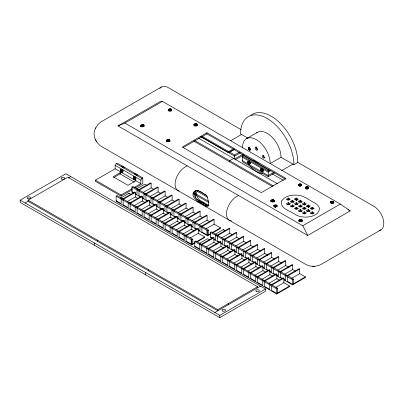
<?xml version="1.0" encoding="UTF-8"?>
<svg xmlns="http://www.w3.org/2000/svg" width="404" height="404" viewBox="0 0 404 404"><rect width="100%" height="100%" fill="white"/><g stroke="black" fill="none" stroke-linecap="round" stroke-linejoin="round"><path stroke-width="0.61" d="M190.193 237.971L198.278 233.305L204.651 236.981L204.631 237.542L197.137 241.865M206.005 228.846L214.09 224.175L220.458 227.856L220.438 228.412L212.413 233.047M120.377 169.705C121.67 176.553 124.972 167.912 120.377 169.705L121.367 169.135M133.224 177.119C134.512 183.972 137.82 175.331 133.224 177.119L134.709 176.265M248.43 148.308C251.197 145.43 250.541 153.853 248.43 148.308L249.455 147.46L248.465 148.031M247.692 161.999C250.929 158.353 250.576 169.008 247.692 161.999L249.667 160.858M260.535 169.412C263.777 165.771 263.423 176.422 260.535 169.412L262.019 168.559M193.046 193.491L192.986 195.284L193.506 196.869L196.324 200.303L206.262 206.313L207.883 206.454L208.605 204.964L208.605 202L207.196 196.697L206.262 195.289L202.106 192.592L197.773 190.39C195.783 190.132 193.662 191.344 193.087 193.294M140.809 125.664C145.041 121.649 145.041 129.679 140.809 125.664L140.809 126.805M168.251 109.595C170.907 114.175 173.771 106.338 168.251 109.595L168.251 110.736M166.559 140.233C169.22 144.814 172.079 136.981 166.559 140.233L166.559 141.375M193.94 124.427C196.597 129.007 199.46 121.17 193.94 124.427L193.94 125.568M270.892 200.47C273.553 205.05 276.412 197.218 270.892 200.47L270.892 201.611M298.273 184.663C300.93 189.244 303.793 181.406 298.273 184.663L298.273 185.805L299.96 185.057L301.647 185.805L301.647 184.663M305.323 187.431C307.984 192.006 310.843 184.173 305.323 187.431L305.323 188.572L307.01 187.825L308.696 188.572L308.696 187.431M298.899 220.231C301.561 224.811 304.419 216.973 298.899 220.231L298.899 221.372M330.522 201.975C333.179 206.555 336.042 198.718 330.522 201.975L330.522 203.116L332.209 202.369L333.896 203.116L333.896 201.975M95.824 127.735C91.769 133.997 95.248 142.203 100.914 146.132L306.439 264.787C310.802 266.812 316.049 266.812 320.412 264.787L380.906 229.861M95.536 128.265L97.844 124.745L100.914 121.927L161.408 87.001M142.814 177.891L141.829 178.462L140.839 180.174L140.839 183.598L115.15 168.766L115.15 165.342L116.14 163.63L117.125 163.059L142.814 177.891L142.814 183.598L135.209 187.991M273.882 205.439C274.624 210.312 280.457 203.131 273.882 205.439L273.882 206.58L275.392 206.075L276.907 206.58L276.907 205.439M192.794 243.829L191.784 244.955L116.14 201.283L116.14 196.147L117.125 195.576L192.794 239.264L192.794 243.829L194.95 242.582M210.757 233.456L208.6 234.699L207.595 235.83L198.344 230.487M195.98 190.37C189.728 194.95 199.015 201.374 202.919 202.97M302.101 219.988L302.101 221.129L300.591 220.624L299.076 221.129L299.076 219.988M118.003 125.917L160.489 101.384L162.469 101.384L340.325 204.071L350.202 210.918L307.717 235.446L118.003 125.917L124.917 123.063L162.469 101.384M20.2 200.137L65.872 173.765L265.468 289.001L265.468 291.284L219.796 317.65L20.2 202.419L20.2 200.137L219.796 315.373L265.468 289.001M28.103 200.137L217.817 309.666L217.817 310.807L28.103 201.278L28.103 200.137L67.847 177.189L257.56 286.719L257.56 287.86M25.139 202.99L28.103 201.278M68.342 178.048L70.811 176.619M132.492 189.562L121.079 196.147L95.389 181.315L95.389 180.174L115.15 168.766M121.326 166.625L122.311 166.054M122.558 167.342L123.548 166.771M123.796 168.054L124.785 167.483M120.377 170.443L121.862 169.589M120.503 170.857L121.983 170.003M120.7 171.266L122.675 170.124L122.932 170.498L120.953 171.639M121.251 171.958L123.23 170.816M121.892 172.326L122.882 171.756M122.19 172.351L123.18 171.786M113.706 177.588L120.089 173.902L121.079 172.19L113.176 176.75L127.997 185.31L135.901 180.745M134.168 174.043L135.158 173.473M206.929 132.759L182.229 147.021L261.277 192.663L285.976 178.401L206.929 132.759L206.929 133.901L285.436 179.23M135.406 174.755L136.395 174.185M183.305 147.546L206.929 133.901M133.35 176.846L134.335 176.275M136.643 175.467L137.628 174.897M133.224 177.861L135.199 176.72M133.35 178.275L135.325 177.134L135.522 177.543L133.542 178.684M133.8 179.058L135.774 177.917L136.072 178.23L134.098 179.371M134.739 179.74L135.724 179.169M135.037 179.77L136.022 179.199M133.578 193.097L131.946 192.153L131.946 187.022L132.936 186.451L208.6 230.134L208.6 234.699M95.389 180.174L121.079 195.006L132.295 188.532M133.896 187.607L140.839 183.598M120.362 198.273L128.982 193.294L131.058 194.496M136.709 188.835L144.794 184.168L146.869 185.365M127.23 201.616L135.315 196.95L135.315 192.385L123.457 199.233L123.134 200.187L123.134 204.752L128.174 207.661L128.174 203.096L129.825 202.909L141.683 196.066L142.309 196.425L142.309 200.99L133.689 205.969M143.041 192.491L151.121 187.825L151.121 183.259L139.264 190.107L138.946 191.062L138.946 195.622L140.961 196.788M187.168 165.847L184.971 167.115A13.973 8.07 -60 0 0 175.619 180.26A13.973 8.07 -60 0 0 178.957 191.052M230.734 140.698L241.516 134.471M142.309 196.425L130.452 203.273L130.128 204.227L130.128 208.792L135.168 211.701L135.168 207.136L136.825 206.949L148.682 200.106L149.308 200.465L149.308 205.03L140.683 210.009M150.036 196.531L158.121 191.865L158.121 187.299L146.263 194.142L145.94 195.097L145.94 199.662L147.955 200.828M246.556 138.638L257.424 132.361M202.177 136.289L228.669 151.586L233.456 148.823M234.3 149.364L229.558 152.101L234.598 155.01L239.34 152.273M200.833 136.658L228.669 152.727L234.522 149.349M149.308 200.465L137.451 207.313L137.128 208.267L137.128 212.827L142.168 215.741L142.168 211.176L143.819 210.989L155.676 204.141L156.303 204.505L156.303 209.07L148.218 213.736M157.03 200.571L165.115 195.9L165.115 191.339L153.257 198.182L152.934 199.137L152.934 203.702L154.949 204.868M248.561 147.814L249.551 147.243M240.395 152.803L234.598 156.151L200.929 136.698M248.465 148.621L249.455 148.051L249.419 147.738M248.561 148.955L249.551 148.384L249.455 148.051M248.637 149.106L249.627 148.536M248.723 149.278L249.707 148.712L250.662 149.556L249.677 150.126M233.608 158.434L229.659 160.716L229.659 161.858M248.925 149.581L249.914 149.01M249.162 149.833L250.152 149.263M249.419 150.02L250.409 149.45M242.501 154.439L234.598 159.004L234.598 155.01M249.914 150.152L250.899 149.581M156.303 204.505L144.445 211.353L144.122 212.307L144.122 216.867L149.162 219.776L149.162 215.216L150.813 215.029L162.671 208.181L163.297 208.545L163.297 213.11L154.676 218.084M164.029 204.611L172.114 199.94L172.114 195.379L160.257 202.222L159.934 203.177L159.934 207.742L164.973 210.651L164.973 206.085L166.625 205.899L178.482 199.056L179.108 199.414L179.108 203.98L171.023 208.646M235.128 159.838L243.491 155.01M274.659 172.952L268.195 176.689L242.501 161.858L242.501 156.151L244.117 155.217M163.297 208.545L151.439 215.388L151.121 216.342L151.121 220.907L156.156 223.816L156.156 219.256L157.812 219.069L169.67 212.221L170.296 212.585L170.296 217.145L161.671 222.124M179.108 199.414L167.251 206.262L166.928 207.217L166.928 211.782L168.943 212.943M247.733 161.656L248.723 161.085M247.733 162.393L249.707 161.252L249.834 161.666L247.854 162.807M248.051 163.216L250.026 162.075L250.283 162.448L248.309 163.59M248.606 163.903L250.086 163.049M248.925 164.135L250.409 163.282M249.243 164.271L250.233 163.701M170.296 212.585L158.439 219.428L158.116 220.382L158.116 224.947L163.155 227.856L163.155 223.291L164.807 223.109L176.664 216.261L177.29 216.625L177.29 221.185L169.205 225.856M178.018 212.686L186.103 208.02L186.103 203.454L174.245 210.302L173.927 211.257L173.927 215.822L175.942 216.983M199.046 200.677L197.773 201.409L206.262 206.313L207.53 205.575L208.656 205.853M177.29 216.625L165.433 223.468L165.11 224.422L165.11 228.987L170.15 231.896L170.15 227.331L171.806 227.144L183.663 220.301L184.29 220.66L184.29 225.225L176.205 229.891M185.017 216.726L193.102 212.06L193.102 207.494L181.244 214.342L180.921 215.297L180.921 219.857L185.961 222.771L185.961 218.205L187.613 218.019L199.47 211.171L200.096 211.534L200.096 216.1L192.011 220.766M260.701 168.796L261.691 168.226M260.575 169.069L262.06 168.216M379.406 230.416A13.973 8.07 60 0 0 383.376 219.907A13.973 8.07 60 0 0 373.917 206.353L297.834 162.428L293.885 164.706L281.038 157.292L270.17 163.564A19.564 11.297 60 0 0 256.338 139.607A19.564 11.297 60 0 0 242.501 147.591M260.575 169.806L262.555 168.665M260.701 170.22L262.676 169.084L262.873 169.488L260.898 170.629M261.151 171.008L263.13 169.867M261.449 171.321L263.428 170.18M261.772 171.554L263.251 170.7M262.09 171.69L263.08 171.119M262.388 171.72L263.378 171.15M242.501 156.151L268.195 170.983L269.811 170.049M270.887 170.569L268.195 172.124L242.501 157.292M184.29 220.66L172.432 227.508L172.109 228.462L172.109 233.027L177.149 235.936L177.149 231.371L178.8 231.184L190.658 224.341L191.284 224.7L191.284 229.265L182.659 234.244M200.096 211.534L188.239 218.382L187.916 219.337L187.916 223.897L189.931 225.063M273.584 172.437L268.195 175.548L242.501 160.716M238.552 195.511L236.355 196.778A13.973 8.07 -60 0 0 226.998 209.923A13.973 8.07 -60 0 0 230.341 220.715M281.578 170.67L292.895 164.135M191.284 224.7L179.427 231.548L179.103 232.502L179.103 237.067L184.143 239.976L184.143 235.411L185.795 235.224L197.652 228.376L198.278 228.74L198.278 233.305M199.01 224.806L207.095 220.14L207.095 215.574L195.238 222.417L194.915 223.372L194.915 227.937L196.93 229.103M198.278 228.74L186.421 235.588L186.098 236.542L186.098 241.102L191.137 244.016L191.137 239.451M214.09 224.175L214.09 219.614L202.232 226.457L201.909 227.412L201.909 231.977L206.949 234.886L206.949 230.32M275.801 287.396L283.886 282.729L289.592 286.022L289.592 286.593L276.745 294.011L194.748 246.667L194.748 241.536L195.738 240.966L277.735 288.305L277.735 292.87M212.201 238.486L210.56 237.542L210.56 232.406L211.544 231.835L293.546 279.179L293.546 283.739M196.566 241.648L204.651 236.981M212.373 232.522L220.458 227.856M194.996 243.102L191.784 244.955L191.784 239.825L116.14 196.147M210.807 233.977L207.595 235.83L207.595 230.694L131.946 187.022M199.51 243.349L207.595 238.683L209.671 239.88M215.322 234.224L223.402 229.553L225.477 230.75M205.843 247.006L213.923 242.334L213.923 237.774L202.066 244.617L201.748 245.571L201.748 250.137L206.782 253.045L206.782 248.48L208.439 248.298L220.296 241.451L220.922 241.814L220.922 246.374L212.837 251.046M221.65 237.875L229.735 233.209L229.735 228.644L217.877 235.492L217.554 236.446L217.554 241.011L219.569 242.173M288.37 198.036L286.391 199.172L288.37 200.313L290.345 199.172L288.37 198.036L288.37 199.177L289.355 199.748M286.885 200.031L288.37 199.177M288.37 202.596L286.391 203.737L288.37 204.879L290.345 203.737L288.37 202.596L288.37 203.737L286.885 204.596M292.319 200.313L290.345 201.455L292.319 202.596L294.294 201.455L292.319 200.313L292.319 201.455L293.804 202.313M296.273 200.313L298.248 199.172L296.273 198.036L294.294 199.172L296.834 200.637M220.922 241.814L209.065 248.657L208.742 249.611L208.742 254.177L213.782 257.085L213.782 252.52L215.433 252.333L227.29 245.491L227.917 245.849L227.917 250.414L219.832 255.081M228.649 241.915L236.729 237.249L236.729 232.684L224.871 239.532L224.553 240.486L224.553 245.051L226.568 246.213M290.84 202.313L292.319 201.455M295.284 199.743L296.273 199.172L296.273 198.036M292.319 204.879L290.345 206.02L292.319 207.161L294.294 206.02L292.319 204.879L292.319 206.02L290.84 206.873M296.273 202.596L294.294 203.737L296.273 204.879L298.248 203.737L296.273 202.596L296.273 203.737L297.753 204.596M300.223 200.313L298.248 201.455L300.223 202.596L302.202 201.455L300.223 200.313L300.223 201.455L298.743 202.313M295.284 204.308L296.273 203.737M227.917 245.849L216.059 252.697L215.736 253.651L215.736 258.217L220.776 261.125L220.776 256.56L222.432 256.373L234.29 249.531L234.916 249.889L234.916 254.454L226.831 259.121M235.643 245.955L243.728 241.289L243.728 236.724L231.871 243.572L231.548 244.526L231.548 249.086L233.562 250.253M296.395 207.232L294.42 208.373L296.395 209.514L298.369 208.373L296.395 207.232L296.395 208.373L297.384 208.944M300.349 204.949L298.369 206.091L300.349 207.232L302.323 206.091L300.349 204.949L300.349 206.091L301.828 206.944M304.298 204.949L306.272 203.808L304.298 202.667L302.323 203.808L304.454 205.04M295.405 208.944L296.395 208.373M299.359 206.661L300.349 206.091M302.818 204.661L304.298 203.808L305.783 204.661M300.349 209.514L298.369 210.656L300.349 211.797L302.323 210.656L300.349 209.514L300.349 210.656L301.828 211.509M304.298 207.232L302.323 208.373L304.298 209.514L306.272 208.373L304.298 207.232L304.298 208.373L303.308 208.944M308.252 207.232L310.227 206.091L308.252 204.949L306.272 206.091L308.813 207.555M298.864 211.509L300.349 210.656M306.767 206.944L308.252 206.091L308.252 204.949M234.916 249.889L223.059 256.737L222.735 257.691L222.735 262.257L227.775 265.165L227.775 260.6L229.427 260.413L241.284 253.571L241.91 253.929L241.91 258.494L233.825 263.161M242.637 249.995L250.722 245.329L250.722 240.764L238.865 247.607L238.542 248.561L238.542 253.126L240.562 254.293M304.298 211.797L302.323 212.933L304.298 214.075L306.272 212.933L304.298 211.797L304.298 212.933L305.783 213.792M308.252 209.514L306.272 210.656L308.252 211.797L310.227 210.656L308.252 209.514L308.252 210.656L306.767 211.509M312.201 207.232L310.227 208.373L312.201 209.514L314.181 208.373L312.201 207.232L312.201 208.373L311.216 208.944M303.308 213.504L304.298 212.933M312.201 211.797L310.227 212.933L312.201 214.075L314.181 212.933L312.201 211.797L312.201 212.933L310.721 213.792M241.91 253.929L230.053 260.777L229.73 261.731L229.73 266.292L234.769 269.205L234.769 264.64L236.421 264.453L248.278 257.606L248.904 257.969L248.904 262.534L240.824 267.201M249.637 254.035L257.722 249.364L257.722 244.804L245.864 251.647L245.541 252.601L245.541 257.166L247.556 258.333M124.917 123.063L302.778 225.75L340.325 204.071M248.904 257.969L237.047 264.817L236.729 265.771L236.729 270.332L241.764 273.24L241.764 268.68L243.42 268.493L255.278 261.646L255.904 262.009L255.904 266.574L247.819 271.241M256.631 258.075L264.716 253.404L264.716 248.844L252.859 255.687L252.535 256.641L252.535 261.206L254.55 262.368M255.904 262.009L244.046 268.852L243.723 269.806L243.723 274.372L248.763 277.28L248.763 272.72L250.414 272.533L262.272 265.686L262.898 266.049L262.898 270.609L254.813 275.281M263.625 262.11L271.71 257.444L271.71 252.879L259.853 259.727L259.535 260.681L259.535 265.246L261.55 266.408M262.898 266.049L251.041 272.892L250.717 273.846L250.717 278.412L255.757 281.32L255.757 276.755L257.414 276.573L269.271 269.726L269.897 270.089L269.897 274.649L261.812 279.321M270.624 266.15L278.709 261.484L278.709 256.919L266.852 263.767L266.529 264.721L266.529 269.286L268.544 270.448M269.897 270.089L258.04 276.932L257.717 277.886L257.717 282.452L262.757 285.36L262.757 280.795L264.408 280.608L276.265 273.766L276.892 274.124L276.892 278.689L268.806 283.356M277.619 270.19L285.704 265.524L285.704 260.959L273.846 267.807L273.523 268.761L273.523 273.321L275.538 274.488M276.892 274.124L265.034 280.972L264.711 281.926L264.711 286.492L269.751 289.4L269.751 284.835L271.402 284.648L283.26 277.806L283.886 278.164L283.886 282.729M284.618 274.23L292.703 269.564L292.703 264.999L280.846 271.847L280.522 272.801L280.522 277.361L282.537 278.528M217.817 309.666L257.56 286.719M214.852 312.519L260.524 286.148M272.028 285.012L283.886 278.164M287.84 275.881L299.697 269.039L299.697 273.604L291.612 278.27M194.748 241.536L276.745 288.875L277.735 288.305M210.56 232.406L292.557 279.75L293.546 279.179M289.592 286.022L276.745 293.44L271.705 290.532L271.705 285.966M283.81 279.831L292.557 284.881L305.404 277.467L305.404 276.897L292.557 284.31L287.517 281.401L287.517 276.836M207.595 230.694L208.6 230.134M191.784 239.825L192.794 239.264M195.42 193.077L193.864 193.93L208.585 202.424M313.428 266.322L314.615 266.276M312.236 266.276L312.822 266.297M258.196 163.181L253.545 160.479A1.747 1.01 60 0 1 253.247 160.166M203.919 203.545L207.53 205.575L196.455 199.182M241.218 129.74L168.397 87.693A13.973 8.07 60 0 0 159.838 88.461M247.98 138.208L240.526 133.901A37.729 21.781 60 0 1 267.206 118.498A37.729 21.781 60 0 1 293.885 164.706M348.026 209.656L350.202 210.918M268.584 170.069L244.092 155.924L243.733 154.853M272.079 173.796L283.446 180.361M198.783 138.325L277.336 183.679M194.804 140.592L273.387 185.961M295.743 198.869L297.753 200.031M300.101 201.384L301.707 202.313M307.727 205.787L309.732 206.944M312.08 208.302L313.191 208.944M193.713 141.102L272.291 186.471M304.298 208.373L305.288 208.944M308.252 210.656L309.732 211.509M312.201 212.933L313.191 213.504M288.37 203.737L289.85 204.596M292.319 206.02L293.309 206.59M197.773 190.39L206.262 195.289M196.788 191.052L207.722 197.364M193.612 192.642L208.918 201.48M151.121 183.259L150.495 182.896L138.638 189.744L136.986 189.931L136.986 194.496L134.971 193.329M158.121 187.299L157.494 186.936L145.637 193.784L143.981 193.971L143.981 198.531L141.966 197.369M165.115 191.339L164.489 190.976L152.631 197.824L150.98 198.011L150.98 202.571L149.465 201.697M172.114 195.379L171.488 195.016L159.631 201.864L157.974 202.045L157.974 206.611L155.959 205.449M186.103 203.454L185.476 203.096L173.619 209.939L171.968 210.125L171.968 214.691L170.458 213.817M193.102 207.494L192.476 207.136L180.618 213.979L178.962 214.165L178.962 218.731L176.947 217.564M207.095 215.574L206.469 215.211L194.612 222.059L192.955 222.245L192.955 226.806L190.941 225.644M214.09 219.614L213.463 219.251L201.606 226.099L199.955 226.285L199.955 230.846L197.935 229.684M229.735 228.644L229.108 228.285L217.251 235.128L215.6 235.315L215.6 239.88L214.085 239.006M236.729 232.684L236.103 232.325L224.245 239.168L222.594 239.355L222.594 243.92L220.579 242.754M243.728 236.724L243.102 236.36L231.245 243.208L229.588 243.395L229.588 247.96L227.573 246.793M250.722 240.764L250.096 240.4L238.239 247.248L236.587 247.435L236.587 251.995L234.572 250.833M257.722 244.804L257.096 244.44L245.238 251.288L243.582 251.475L243.582 256.035L241.567 254.874M264.716 248.844L264.09 248.48L252.232 255.328L250.581 255.51L250.581 260.075L248.561 258.913M271.71 252.879L271.084 252.52L259.227 259.363L257.575 259.55L257.575 264.115L255.56 262.954M278.709 256.919L278.083 256.56L266.226 263.403L264.57 263.59L264.57 268.155L262.555 266.988M285.704 260.959L285.078 260.6L273.22 267.443L271.569 267.63L271.569 272.195L269.554 271.028M292.703 264.999L292.077 264.635L280.219 271.483L278.563 271.67L278.563 276.235L276.548 275.068M299.697 269.039L299.071 268.675L287.214 275.523L285.562 275.71L285.562 280.27L284.047 279.401M116.14 163.63L141.829 178.462M115.15 165.342L140.839 180.174M151.121 187.825L153.778 189.355M158.121 191.865L160.772 193.395M165.115 195.9L167.771 197.435M172.114 199.94L174.765 201.475M179.108 203.98L181.765 205.515M186.103 208.02L188.759 209.55M193.102 212.06L195.753 213.59M200.096 216.1L202.752 217.63M207.095 220.14L209.747 221.67M229.735 233.209L232.391 234.744M236.729 237.249L239.385 238.779M243.728 241.289L246.379 242.819M250.722 245.329L253.379 246.859M257.722 249.364L260.373 250.899M264.716 253.404L267.902 255.242M271.71 257.444L274.366 258.979M278.709 261.484L281.361 263.014M285.704 265.524L288.89 267.362M292.703 269.564L295.354 271.094M299.697 273.604L305.404 276.897M134.381 182.154L120.089 173.902L120.089 172.761M135.315 192.385L134.689 192.026L122.831 198.869L121.175 199.056L121.175 203.621L116.14 200.712M213.923 237.774L213.297 237.411L201.439 244.258L199.788 244.445L199.788 249.005L194.748 246.097M131.946 191.587L133.961 192.748M210.56 236.971L212.575 238.133M135.214 194.041L140.653 197.182M141.743 197.809L147.187 200.955M149.364 202.207L154.262 205.035M155.893 205.979L161.337 209.121M162.969 210.065L168.412 213.206M170.044 214.15L175.488 217.291M177.119 218.236L182.563 221.377M184.194 222.316L189.092 225.144M190.723 226.088L196.167 229.23M213.837 239.436L219.306 242.592M220.948 243.536L225.866 246.379M227.502 247.324L233.517 250.798M234.613 251.429L240.077 254.586M241.718 255.53L247.182 258.686M248.824 259.636L254.293 262.787M255.384 263.418L261.398 266.892M263.039 267.837L267.958 270.68M269.599 271.624L275.063 274.781M276.705 275.73L282.169 278.886M135.315 196.95L137.966 198.485M142.309 200.99L144.965 202.52M149.308 205.03L151.96 206.56M156.303 209.07L158.959 210.6M163.297 213.11L165.953 214.64M170.296 217.145L172.947 218.68M177.29 221.185L179.947 222.72M184.29 225.225L186.941 226.76M191.284 229.265L193.94 230.795M213.923 242.334L216.579 243.87M220.922 246.374L223.574 247.91M227.917 250.414L230.573 251.95M234.916 254.454L237.567 255.984M241.91 258.494L244.566 260.024M248.904 262.534L251.561 264.065M255.904 266.574L258.555 268.104M262.898 270.609L265.554 272.144M269.897 274.649L272.549 276.185M276.892 278.689L279.548 280.224M96.096 140.844L96.728 141.855M95.536 139.794L95.814 140.309M302.778 225.75L307.717 235.446M249.551 148.384L249.707 148.712M122.478 169.715L122.675 170.124M333.719 201.732L333.719 202.874M333.441 201.525L333.441 202.667M333.083 201.364L333.083 203.646M332.659 201.263L332.659 203.545M332.209 201.227L332.209 203.51M331.755 201.263L331.755 203.545M331.336 201.364L331.336 203.646M330.972 201.525L330.972 202.667M330.694 201.732L330.694 202.874M308.525 187.183L308.525 188.325M308.247 186.976L308.247 188.118M307.883 186.815L307.883 189.097M307.464 186.714L307.464 188.996M307.01 186.683L307.01 188.961M306.56 186.714L306.56 188.996M306.136 186.815L306.136 189.097M305.777 186.976L305.777 188.118M305.5 187.183L305.5 188.325M304.298 202.667L304.298 203.808M302.278 220.231L302.278 221.372M301.823 219.781L301.823 220.922M301.475 184.421L301.475 185.562M301.465 219.619L301.465 220.761M301.197 184.214L301.197 185.355M301.041 219.518L301.041 221.801M300.834 184.052L300.834 185.194M300.591 219.483L300.591 221.766M300.414 183.951L300.414 186.234M300.137 219.518L300.137 221.801M299.96 183.916L299.96 186.199M299.718 219.619L299.718 220.761M299.51 183.951L299.51 186.234M299.354 219.781L299.354 220.922M299.086 184.052L299.086 185.194M298.723 184.214L298.723 185.355M298.45 184.421L298.45 185.562M292.557 279.75L292.557 284.881M277.078 205.681L277.078 206.823M276.745 288.875L276.745 294.011M276.629 205.232L276.629 206.373M276.265 205.07L276.265 206.212M275.846 204.969L275.846 207.252M275.392 204.934L275.392 207.217M274.942 204.969L274.942 207.252M274.518 205.07L274.518 206.212M274.266 200.47L274.266 201.611M274.159 205.232L274.159 206.373M274.094 200.227L274.094 201.939M273.816 200.02L273.816 201.732M273.452 199.859L273.452 201.571M273.033 199.758L273.033 202.04M272.579 199.722L272.579 202.005M272.129 199.758L272.129 202.04M271.705 199.859L271.705 201.571M271.347 200.02L271.347 201.732M271.069 200.227L271.069 201.939M268.195 170.983L268.195 176.689M228.669 151.586L228.669 152.727M228.194 303.677L228.194 304.818M223.402 229.553L223.402 230.123M219.796 315.373L219.796 317.65M203.288 202.182L203.288 203.126M197.314 124.427L197.314 125.568M197.142 124.185L197.142 125.326M196.864 123.978L196.864 125.689M196.501 123.816L196.501 126.099M196.081 123.715L196.081 125.998M195.627 123.68L195.627 125.962M195.42 190.612L195.42 197.97M195.177 123.715L195.177 125.998M194.753 123.816L194.753 126.099M194.39 123.978L194.39 125.689M194.117 124.185L194.117 125.326M171.624 109.595L171.624 110.736M171.447 109.353L171.447 111.065M171.17 109.146L171.17 110.858M170.811 108.984L170.811 110.696M170.387 108.883L170.387 111.166M169.938 108.848L169.938 111.13M169.933 140.233L169.933 141.375M169.761 139.991L169.761 141.703M169.483 108.883L169.483 111.166M169.483 139.784L169.483 141.496M169.064 108.984L169.064 110.696M169.119 139.622L169.119 141.334M168.7 109.146L168.7 110.858M168.7 139.521L168.7 141.804M168.423 109.353L168.423 111.065M168.246 139.486L168.246 141.769M167.796 139.521L167.796 141.804M167.372 139.622L167.372 141.334M167.014 139.784L167.014 141.496M166.736 139.991L166.736 141.703M148.652 269.731L148.652 270.872M145.687 272.584L145.687 274.866M144.071 125.159L144.071 126.3M143.794 124.952L143.794 126.664M143.43 124.791L143.43 126.502M143.011 124.69L143.011 126.402M142.556 124.654L142.556 126.937M142.107 124.69L142.107 126.972M141.683 124.791L141.683 126.502M141.319 124.952L141.319 126.664M141.041 125.159L141.041 126.871M140.87 125.402L140.87 126.543M128.982 193.294L128.982 193.864M121.079 195.006L121.079 196.147M97.273 240.067L97.273 241.208M94.309 242.92L94.309 245.203M231.416 220.922A13.973 8.07 -60 0 1 230.866 220.847M257.646 149.727A1.747 1.01 60 0 1 256.343 148.465A1.747 1.01 60 0 1 256.252 146.834M264.494 157.545A1.399 0.808 60 0 1 263.287 155.449M262.858 173.432A19.564 11.297 60 0 1 249.813 165.903M256.863 149.187A18.165 10.489 60 0 1 256.328 147.561M250.955 115.241A37.729 21.781 60 0 1 280.452 123.513A37.729 21.781 60 0 1 297.834 162.428M256.51 132.997A19.564 11.297 60 0 1 271.867 136.956A19.564 11.297 60 0 1 281.038 157.292M198.349 190.809A5.59 3.227 60 0 0 196.506 194.879A5.59 3.227 60 0 0 200.323 200.47L206.252 203.894A5.59 3.227 60 0 0 208.232 204.419M257.57 149.45L257.53 149.793A1.747 1.01 60 0 1 256.121 150.015A1.747 1.01 60 0 1 255.106 147.899A1.747 1.01 60 0 1 256.338 147.309L257.212 148.228L257.57 149.45M281.664 201.01L281.189 203.096C282.34 209.913 291.117 210.979 295.647 214.787C298.687 216.413 302.106 217.074 305.53 217.15C310.878 217.009 318.544 215.357 319.503 209.08C319.352 206.535 317.468 204.651 315.413 203.379C309.929 200.616 305.015 196.258 298.778 195.304C292.764 194.592 285.163 195.4 281.664 201.01M264.11 157.929L263.953 158.075A1.399 0.808 60 0 1 262.322 156.717A1.399 0.808 60 0 1 263.337 155.777A1.399 0.808 60 0 1 264.11 157.929M256.686 291.587A1.747 1.01 0 0 0 259.307 290.713A1.747 1.01 0 0 0 256.686 289.84A1.747 1.01 0 0 0 256.686 291.587M222.872 311.11A1.747 1.01 0 0 0 225.493 310.237A1.747 1.01 0 0 0 222.872 309.363A1.747 1.01 0 0 0 222.872 311.11M61.671 179.043A1.747 1.01 0 0 0 64.595 178.593A1.747 1.01 0 0 0 62.453 177.356A1.747 1.01 0 0 0 61.671 179.043M27.856 198.566A1.747 1.01 0 0 0 30.78 198.117A1.747 1.01 0 0 0 28.639 196.879A1.747 1.01 0 0 0 27.856 198.566"/></g></svg>
